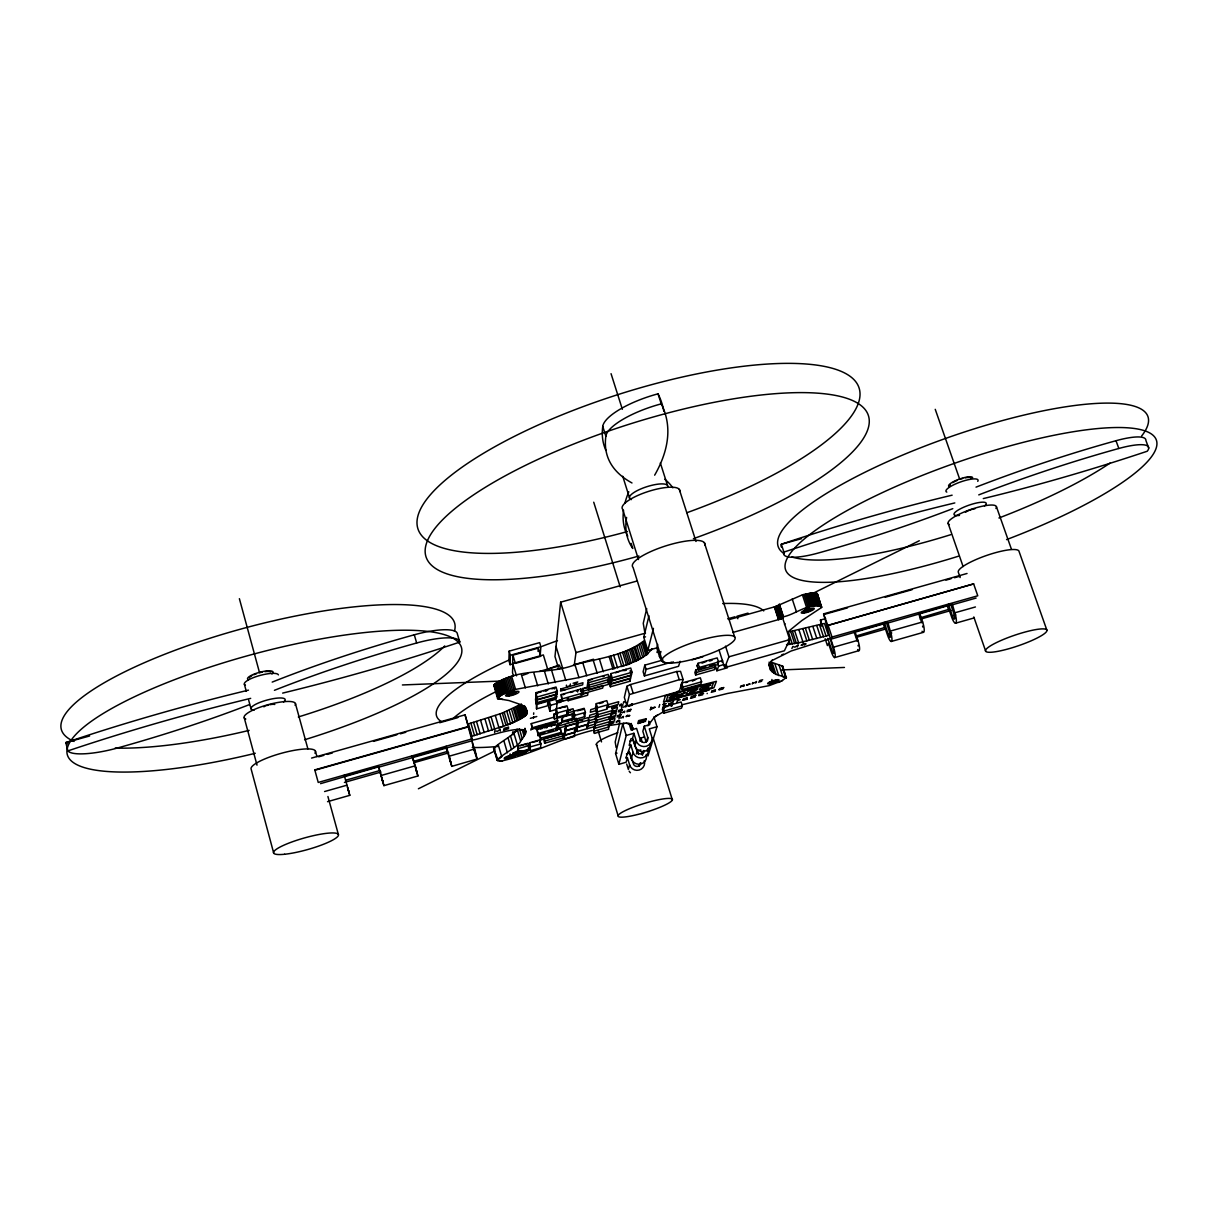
<?xml version="1.0" encoding="UTF-8"?>
<svg xmlns="http://www.w3.org/2000/svg" width="1218" height="1218" viewBox="0 0 1218 1218"><rect width="100%" height="100%" fill="white"/><g stroke="black" fill="none" stroke-linecap="round" stroke-linejoin="round"><path stroke-width="1.5" d="M729.171 619.597L775.424 606.594L802.418 594.841L811.919 592.953L817.126 593.501L821.587 607.493L801.946 620.48L788.868 631.031M494.675 732.642L494.675 730.8L497.462 731.333L500.263 729.217L500.233 731.074M817.506 594.095L821.587 607.493L817.126 593.501M540.244 654.705L540.883 646.728L539.65 642.632L509.17 651.128L508.896 660.643L510.098 664.693L513.631 663.703M510.098 664.693L510.388 655.238L509.17 651.128M512.915 655.162L515.366 663.384L540.762 656.274L538.295 648.083L512.915 655.162L512.626 663.368L516.539 675.853M512.565 734.515L512.656 732.277L517.665 730.861M517.711 746.192L518.213 752.45L528.353 749.557L528.642 745.644L527.927 743.284L517.711 746.192L518.213 752.45M529.541 742.828L530.409 750.669L540.548 747.791L540.929 743.863L539.757 739.92L529.541 742.828L530.409 750.669M554.829 716.93L531.276 723.599L532.373 729.08L557.692 721.909L557.052 717.783M530.896 730.145L531.002 728.76M538.051 651.402L538.295 648.083M532.373 729.08L531.276 723.599M533.621 714.327L533.728 712.865M533.514 718.148L533.621 716.702M535.494 698.858L536.057 703.958L555.834 698.386L556.124 695.798M535.966 692.677L537.047 699.574L557.037 693.94L557.342 691.306L556.047 687.028L535.966 692.677L537.047 699.574M536.255 701.401L536.544 708.891L547.461 705.816L547.902 701.248L536.925 704.354L536.544 708.891M536.803 702.634L535.722 695.783L536.803 702.634L556.687 697.016L556.124 691.58M537.138 729.399L538.143 735.702L556.824 730.404L557.113 728.105L555.895 724.086L537.138 729.399L538.143 735.702M378.524 766.853L383.914 785.64L417.911 775.988L412.369 755.982M538.478 727.968L538.615 726.491M539.513 742.569L539.757 739.92M558.864 729.323L556.184 729.491L560.31 728.318L561.27 734.104L540.716 739.935L540.092 735.489M544.172 738.687L544.659 743.239L562.929 738.047L563.218 735.824L562.518 733.48L544.172 738.687L544.659 743.239M549.288 701.096L548.663 707.14L549.912 711.282L556.398 709.455L557.098 703.441L555.834 699.239L549.288 701.096L550.551 705.283L549.912 711.282M637.136 581.001L560.63 602.179L554.982 656.563L558.225 667.297M548.633 723.934L545.375 726.004M550.932 722.518L550.658 725.106L535.89 729.293M557.418 713.169L553.946 714.144L554.418 719.001L573.434 713.611L573.8 711.19M554.418 719.001L553.946 714.144M556.261 708.815L555.758 713.215L556.991 717.311L567.603 714.311L568.212 709.911L566.964 705.801L556.261 708.815L557.509 712.941L556.991 717.311M554.723 725.212L553.505 725.212M630.467 723.675L632.462 730.161C633.984 725.06 627.894 722.228 623.631 723.279M681.76 704.841L727.329 693.514L769.228 685.627L781.591 680.969L786.402 677.512L775.957 674.391L770.552 670.037L769.411 663.597L772.273 660.095M559.321 700.441L556.931 701.918M769.167 665.607L769.411 663.597M574.652 718.772L557.646 723.599L558.072 728.318L576.723 723.02L576.358 718.285L575.992 720.63M561.239 694.564L562.183 701.34L581.808 695.798L582.219 693.209L580.94 689.007L561.224 694.564L562.183 701.34M632.462 730.161L631.183 723.964M558.072 728.318L557.646 723.599M558.91 724.421L561.498 722.959M560.31 728.318L561.27 734.104M566.416 685.14C565.228 687.972 571.151 686.145 570.405 684.014M562.198 721.315L562.762 717.037L573.313 714.053L572.673 718.346L562.198 721.315L561.468 718.894M565.517 707.095L563.995 706.958M562.518 733.48L562.929 738.047M580.91 694.671L588.035 692.661L587.609 695.234L568.106 700.746L568.456 698.188M564.908 728.516L565.061 734.941L575.246 732.048L575.886 727.968L565.624 730.891L565.061 734.941M565.335 725.365L565.624 730.891M574.196 665.637L575.992 652.574L560.63 602.179M564.467 739.296L564.299 732.962L564.467 739.296L574.561 736.418L574.531 729.689M573.434 712.743L574.226 719.655L584.686 716.702L585.416 712.393L584.183 708.328L566.842 713.154M577.636 691.991L577.88 690.362L576.525 691.108M574.226 719.655L574.881 715.377L573.054 708.739L567.847 710.216M580.529 691.611L580.94 689.007M577.028 725.075L577.088 731.516L594.567 726.613M577.728 720.523L577.789 727.055L588.035 724.147L588.781 719.99L588.05 717.6L577.728 720.523L577.088 731.516M588.096 686.998L582.737 688.505L583.102 693.621L602.666 688.094L603.169 685.475L583.513 691.032L583.102 693.621M493.777 685.612C515.275 667.236 549.562 675.076 575.003 664.724C598.19 658.314 624.24 655.954 643.941 640.835L647.961 653.716L640.866 658.573L628.107 664.48L578.931 677.589L515.564 689.388L501.846 694.747L497.614 698.614L509.002 700.548L519.279 704.095L526.572 710.459L527.287 712.378L526.283 715.027L519.69 719.473L507.86 724.725L472.036 736.251L468.428 723.903L502.349 713.078L520.482 704.446L524.166 716.854L527.257 712.728L525.658 707.384M588.264 679.994L588.599 685.201L608.391 679.614L608.939 676.934L608.147 674.391L588.248 679.994L588.599 685.201M583.513 709.394L577.256 710.81M588.583 689.997L589.025 687.363L587.731 683.131L587.289 685.78L588.583 689.997L608.284 684.44L607.949 678.974M502.897 699.391L497.614 698.614L498.71 696.879L494.873 683.861M596.287 703.623L595.465 708.008L596.698 712.043L607.173 709.074L608.071 704.704L606.823 700.639L596.287 703.623L597.52 707.688L596.318 713.215L597.536 717.219L612.182 713.063L612.761 710.429L611.451 706.805M594.414 733.388L593.699 727.024L594.414 733.388L608.635 729.338L608.376 724.268M595.435 728.105L594.719 721.665L595.435 728.105L609.792 724.025L610.34 721.498L609.137 717.569M596.47 722.716L596.972 720.158L595.754 716.184L595.267 718.757L596.47 722.716L610.979 718.59L610.736 713.367M597.536 717.219L598.038 714.601L596.82 710.596M610.355 676.31L611.649 680.542L631.411 674.97L632.051 672.275L630.741 668.027L610.888 673.615L609.716 679.461L611.01 683.679L630.665 678.121L631.305 675.457L611.558 681.029L611.01 683.679M610.37 686.769L610.903 684.151L609.609 679.948L609.076 682.582L610.37 686.769L629.919 681.258L630.543 678.609L610.903 684.151M611.649 680.542L612.197 677.863L610.888 673.615M621.317 705.45L621.667 703.943L619.703 704.902M618.896 719.062L619.231 717.63L621.119 718.057L623.479 716.412L623.129 717.859M620.129 713.809L620.464 712.332L622.368 712.774L624.758 711.114L624.408 712.591M621.424 708.237L621.774 706.745L623.692 707.201L626.098 705.511L625.747 707.019M626.92 686.313L624.332 697.412L626.813 705.496L629.934 705.329L675.96 692.266L679.507 690.545L683.115 679.553L680.527 671.346L676.675 671.499L630.482 684.546L626.92 686.313L629.462 694.549L626.813 705.496M619.033 721.695L619.262 720.751M623.357 703.288L623.723 701.766L625.626 702.238M619.795 722.518L615.197 741.975L616.11 747.563M646.712 608.619L643.256 623.296L644.961 633.451M618.866 764.325L626.204 735.474L633.908 733.282L632.553 738.336L630.909 738.808L629.173 745.401L630.787 744.929L625.808 758.083L627.392 757.642L626.159 762.24L618.866 764.325L615.577 753.561L622.718 724.116L624.255 723.675M657.705 644.413L656.776 647.9L647.839 650.412L643.759 637.334L648.981 615.76M628.869 716.23L629.112 715.27M647.839 650.412L653.442 628.366M662.973 660.019L644.809 665.135L643.119 671.757L644.413 675.929L678.563 666.292L680.131 661.298M644.413 675.929L646.119 669.367L644.809 665.135M656.989 652.467L657.339 651.188M638.323 721.711L638.613 720.614L646.332 718.727L645.388 719.701M449.914 758.357L449.29 756.165L474.716 748.948L477.182 758.981L451.787 766.366L449.686 758.144M627.392 757.642L629.615 764.889L628.366 769.426L626.707 764.036M646.21 754.444A7.795 7.628 17.5 0 1 641.033 763.914A7.795 7.628 17.5 0 1 631.32 758.707L633.071 752.359L630.787 744.929M650.473 743.513A7.993 7.81 17.3 0 1 634.867 745.858L636.253 740.864L633.908 733.282M673.402 661.907A9.363 9.059 16.3 0 1 659.501 656.624L660.932 651.478M636.42 753.972L637.303 750.867L640.805 749.862M640.029 741.26L640.942 738.001L644.535 736.966M644.292 726.202L642.845 731.318L646.24 742.341L647.732 737.316L644.292 726.202L649.788 724.634L648.737 721.208M650.336 709.774L651.128 707.019M639.222 766.061L640.12 763.016M643.835 750.471L642.419 755.267L641.307 751.673M658.923 707.338L659.471 705.496M659.669 704.826L659.745 704.567M647.184 751.247L648.143 748.05A7.887 7.719 17.4 0 1 642.906 757.642A7.887 7.719 17.4 0 1 633.071 752.359M647.991 755.982L656.989 726.704L653.975 716.991M663.11 707.079L662.394 709.394L663.597 713.261L681.547 708.145L682.339 705.831L681.121 701.964L663.11 707.079L664.312 710.962L663.597 713.261M664.297 703.273L663.566 705.648L665.713 705.405M671.651 706.41L672.123 704.948L670.189 705.877M676.218 699.406L676.553 698.371L670.509 700.457L676.416 698.782M681.684 683.085L680.862 685.597L682.11 689.586L700.7 684.318L701.598 681.806L700.335 677.802L681.684 683.085L682.933 687.104L682.11 689.586M676.98 702.192L677.604 700.35M706.09 667.053L695.752 669.976L694.854 672.58L695.63 675.016L714.494 669.672L715.484 667.053L714.707 664.617L709.531 666.079M697.122 665.972L698.036 663.308L717.204 657.903L718.513 662.013L717.509 664.678L698.416 670.067L697.122 665.972L698.036 663.323L699.345 667.434L698.416 670.067M686.906 699.376L687.043 697.777L683.42 698.812M695.63 675.016L696.529 672.412L695.752 669.976M689.708 693.057L693.59 691.017L689.89 692.54M691.428 691.398L694.488 689.692L691.611 690.88M693.803 688.307L694.169 687.241L688.048 689.373L694.016 687.668M647.854 725.776L654.431 717.113L663.414 711.738M706.592 690.773L706.988 689.723L700.929 691.824L706.836 690.149M707.14 693.636L707.232 693.362M726.461 665.119L727.329 667.814L716.869 670.783L718.65 666.063L717.783 663.353M711.312 688.505L713.52 682.704L667.86 695.661L666.292 700.731L711.556 687.881M732.81 632.462L782.778 618.409L789.721 639.633L784.407 650.777L724.68 667.677L728.927 656.806L725.517 646.149M740.361 687.378L741.016 685.871L744.457 685.14L740.666 686.663M752.222 683.998L752.907 682.491M774.298 606.945L778.454 619.627L782.215 618.135L783.524 616.765L779.353 604.052M755.784 682.994L756.469 681.471M784.514 624.484L784.925 623.57M791.867 648.539L792.888 646.438L794.867 647.184L798.323 644.901L797.272 647.017M804.626 644.931L805.342 643.515M825.606 618.622L820.43 620.084L821.587 626.189M967.046 573.48L823.596 613.872L833.234 649.331A4.263 0.853 74 0 1 833.66 653.274A4.263 0.853 74 0 1 832.122 651.341L827.798 638.384L826.992 639.907M823.596 613.872L827.798 625.443L973.639 583.894L977.765 595.785L832.016 637.044L830.859 639.191L833.508 647.2A8.587 1.736 74 0 1 835 657.309A8.587 1.736 74 0 1 831.178 651.402L828.545 643.439L827.403 645.54L825.165 638.734M830.859 639.191L887.907 622.642L890.312 631.091A8.556 1.934 74 0 1 891.652 641.201A8.556 1.934 74 0 1 887.617 635.385L884.938 627.453L856.071 636.024M592.298 730.435C561.589 738.001 533.271 753.653 502.608 760.763C484.657 763.336 520.497 746.497 520.634 740.97C542.101 715.286 478.248 740.696 472.173 739.95M648.707 723.751L649.757 722.137M782.139 666.87L782.717 666.124L770.598 661.968L774.359 673.524L770.552 670.037L768.939 665.043M782.717 666.124L786.189 677.863L782.489 666.474M887.617 623.114L952.4 604.387L954.805 612.806A8.526 2.162 73.9 0 1 955.978 622.931A8.526 2.162 73.9 0 1 951.684 617.206L948.959 609.32L920.245 617.831M973.639 583.894L827.798 625.443M778.698 605.011L782.656 617.861L783.235 617.343M651.493 649.894L652.346 648.783L645.997 655.33L641.993 642.465M671.727 698.188C690.393 687.18 657.796 701.644 673.402 697.275A6.516 1.279 -17.4 0 0 674.056 696.863L675.746 695.204L672.031 697.183A20.889 4.111 -17.3 0 1 671.407 697.518L671.986 697.853M688.52 691.063L697.67 688.474A4.324 0.853 -17.5 0 1 697.747 688.718C698.965 689.814 679.309 698.812 688.749 690.804M710.566 685.125C705.664 683.237 689.495 694.427 708.648 687.241A9.942 1.934 -17.5 0 0 708.937 686.937L706.273 687.881A4.644 0.898 -17.5 0 1 704.75 688.337L702.421 688.231A6.547 1.279 -17.6 0 1 702.786 687.85L710.718 684.958M495.026 749.207C490.489 746.893 515.808 734.956 517.102 729.08L520.634 740.97M701.994 663.155L706.349 661.42M778.865 604.874L783.022 617.587M568.578 721.558L566.172 721.635M517.254 754.536L513.402 755.632L517.041 754.368M771.359 660.872L791.045 651.036L830.25 638.567M617.891 720.63L616.125 722.076L620.053 720.965M627.742 715.149L625.976 716.61L629.904 715.499M654.431 717.113L657.598 714.875M574.515 684.47L577.743 681.943L573.084 683.252M803.804 643.256L801.109 645.327L806.133 643.896M677.421 700.868L680.314 699.574M615.577 672.808L619.581 671.438M602.849 676.69L604.25 676.005M571.425 720.401L572.704 719.777M548.602 724.284L547.308 724.923M664.556 707.293L663.977 708.282M606.869 705.755L607.523 705.359L607.219 706.882L609.091 706.349M709.135 660.841L712.134 659.638M500.187 680.558L504.054 693.605L500.887 695.311L497.02 682.263M777.51 605.727L782.215 618.135M623.783 670.722L626.235 669.413L621.941 670.631M671.209 697.32C677.969 694.656 673.721 693.788 671.088 697.686M781.591 680.969L782.535 680.466M563.081 694.762L564.756 694.062M503.887 728.379L508.682 727.192L503.445 730.161L508.637 728.699M545.207 724.771L547.4 724.01M568.684 710.596L570.907 709.896M418.383 788.777L494.904 750.927M812.269 593.684L919.285 540.746M551.252 726.598L552.256 725.578M630.924 648.768L634.898 661.587L637.958 660.11L633.969 647.291M525.978 744.837L526.648 743.939L520.208 745.766M629.462 694.549L679.248 679.705L683.115 679.553M519.02 750.227L512.732 753.318L516.295 753.851M512.961 754.094L519.249 751.004L529.236 750.273L528.399 749.786M521.167 751.232L516.615 753.47L517.071 755.023L521.517 754.688L526.069 752.465L525.613 750.897L521.167 751.232L521.624 752.785L526.069 752.465M517.071 755.023L521.624 752.785M522.568 752.389L525.613 750.897M522.964 753.348L529.236 750.273M513.311 753.029L516.067 753.059M692.326 681.151L695.661 679.598M618.835 710.322L622.489 709.424L618.226 711.754L622.2 710.627M514.514 694.016C523.527 687.454 495.467 698.934 514.514 694.016L513.554 690.773M781.606 654.979L783.479 654.127M780.586 681.456L778.317 682.461M809.422 611.086C820.551 604.098 790.649 615.866 809.422 611.086L808.371 607.919M687.317 698.188L682.537 700.259L686.952 699.254M650.823 708.069L655.254 707.171L650.366 709.637M672.975 703.228L668.591 704.111L673.493 701.629M702.679 694.778L698.751 695.661L699.665 694.199L703.639 693.301L698.934 695.128M722.898 689.038L718.985 689.906L719.96 688.429L723.918 687.546L719.199 689.373M783.524 616.765C795.263 614.466 809.27 602.225 821.708 606.762M551.815 688.809L554.464 688.307A6.334 1.34 -16.8 0 1 554.723 688.931M559.808 708.221L560.447 707.962A4.826 0.99 -16.9 0 1 562.716 707.247M541.051 726.552L542.36 725.715L541.127 725.791M532.144 742.447L537.336 741.092M511.042 757.215C522.887 751.11 494.691 760.656 511.042 757.215L510.068 753.896M538.447 692.585L541.447 691.809M522.811 675.274L527.82 673.478M517.071 753.744L516.204 754.444M665.195 706.973L667.875 706.273M687.896 681.791L686.267 682.461A4.659 0.929 -17.5 0 0 685.901 682.704M599.454 703.562L602.925 702.573M772.928 682.719C788.016 676.432 759.682 684.47 772.928 682.719L771.877 679.477M681.045 694.336L685.369 692.372L681.745 694.382L682.917 694.96L676.477 696.803L679.964 694.823L679.279 694.473A6.136 1.203 -17.4 0 1 679.035 694.351L681.09 694.367M656.989 726.704L649.301 728.897L651.66 736.464A8.069 7.887 17.2 0 1 646.301 746.253A8.069 7.887 17.2 0 1 636.253 740.864M629.828 741.168L633.421 740.148L637.303 752.191A3.913 3.821 17.4 0 0 644.413 751.11M615.577 753.561L617.039 753.135M626.448 753.972L629.95 752.968L633.741 764.721A3.821 3.745 17.7 0 0 640.775 762.696M574.881 715.377L585.416 712.393M413.526 761.402L447.219 751.46M532.479 727.679L557.874 720.493M597.262 710.292L590.304 712.271L590.776 709.622L596.013 708.13M606.625 707.81L618.12 704.385L618.729 701.705L597.52 707.688M344.435 782.413L381.021 772.029M413.953 762.696L448.726 752.846M856.543 637.273L885.669 629.021M920.26 619.216L951.212 610.446M682.933 687.104L701.598 681.806M619.46 705.983L623.174 704.933M540.396 728.943L542.254 728.547M544.446 727.785L547.156 727.024M596.683 713.291L589.771 715.24L589.299 717.844L597.916 715.408M612.243 708.876L617.435 707.399L616.841 710.033L611.68 711.495M546.273 727.816L547.202 727.542M324.582 791.533L346.917 785.199M833.508 647.2L857.898 640.287L855.219 632.279M890.312 631.091L922.62 621.941L919.894 613.979M954.805 612.806L975.435 606.96M558.362 726.004L577.088 720.691M598.038 714.601L612.761 710.429M632.218 705.176L628.199 706.318L632.523 703.958L631.35 704.019M579.372 720.538L582.676 720.264M884.649 627.925L883.324 623.966L884.268 622.413L888.196 634.06L891.774 633.04M948.38 604.265L952.369 615.851L955.795 614.877M538.341 733.419L557.113 728.105M578.459 722.913L588.781 719.99M544.857 732.703L539.696 734.165L540.716 739.935M548.283 731.729L553.444 730.267M596.089 718.696L588.781 720.767L588.324 723.309L595.602 721.239M610.705 714.54L616.171 712.987L615.592 715.56L610.142 717.113M627.209 710.429L631.183 709.287L628.899 710.459L630.543 710.718L626.874 711.754M596.972 720.158L611.543 716.017M617.313 715.697L621.271 714.585L619.018 715.742L620.662 715.986L617.024 717.021M540.883 738.138L561.498 732.292M577.743 727.451L587.99 724.527L587.259 728.623L586.543 726.278M662.653 704.583L666.276 703.562M691.139 696.498L696.117 695.082L690.484 698.356L695.448 696.955M587.822 726.172L595.054 724.116M609.518 720.005L614.938 718.468L614.374 720.995L608.97 722.533M327.535 801.672L349.779 795.339L344.207 775.257L344.572 776.475M834.604 657.583L858.903 650.671M891.211 641.49L923.396 632.34M955.46 623.235L974.309 617.876M595.922 725.593L610.34 721.498M518.411 748.552L528.642 745.644M544.888 741.046L563.218 735.824M565.015 735.307L575.185 732.414M752.587 683.207L756.15 682.202M530.713 746.771L540.929 743.863M664.312 710.962L682.339 705.831M594.886 730.937L609.167 726.872M645.936 720.158L638.141 722.365L643.561 721.376L637.836 723.538L645.601 721.33M543.791 691.002L548.161 689.769M545.755 691.063L546.745 690.789M311.58 758.068L465.048 714.844L468.641 726.826L314.899 770.233M589.664 680.101L592.313 679.355M318.69 756.82L323.821 755.358M327.261 754.399L332.392 752.952M373.515 741.366L396.809 734.804M400.402 733.799L405.777 732.277M439.713 722.731L457.831 717.615M824.89 614.237L847.5 607.873M885.227 597.246L912.084 589.679M945.929 580.149L951.075 578.702M954.516 577.728L959.662 576.281M537.26 696.97L557.342 691.306M589.04 682.537L608.939 676.934M612.197 677.863L632.051 672.275M537.001 700.045L556.991 694.412M646.119 669.367L671.56 662.196M570.45 692.448L573.282 691.657M584.229 688.566L586.848 687.835M589.025 687.363L608.817 681.791M692.037 659.851L702.877 656.791M562.503 698.782L582.219 693.209M468.625 726.446L314.777 769.883L318.233 782.443L472.234 738.854L468.641 726.826M550.551 705.283L557.098 703.441M710.003 660.811L711.875 660.354M728.927 656.806L789.721 639.633M717.341 661.998L722.624 660.506M699.345 667.434L718.513 662.013M721.558 661.77L722.502 661.496M530.363 718.331L536.773 716.519M718.65 666.063L723.918 664.571M696.529 672.412L715.484 667.053M557.509 712.941L568.212 709.911M344.527 776.049L377.169 766.807M411.654 757.063L446.123 747.304M853.985 631.853L883.202 623.586M919.712 613.248L948.929 604.981M320.562 783.646L378.737 766.777L381.28 776.064M378.813 767.157L472.31 740.696L472.234 738.854M952.065 604.874L976.12 598.053M575.992 652.574L645.51 633.101M643.759 637.334L645.54 636.831M539.544 671.392L559.717 665.744L560.493 668.317L557.128 669.261M727.709 618.82L735.048 616.765M748.004 613.126L737.027 616.217L737.849 618.744M573.602 664.815L593.531 659.227M510.388 655.238L540.883 646.728M89.614 735.992L65.802 742.584L67.888 750.897A45.127 10.612 -14.3 0 0 117.826 747.898A444.266 120.795 -13.4 0 0 249.446 704.598M801.505 538.676L781.332 544.263A42.539 10.155 -18.5 0 0 781.438 547.019M792.294 644.002L788.335 631.929L824.479 623.449L828.453 635.446L798.627 642.845L786.524 644.626M608.97 725.624L623.631 723.279M562.716 700.868C549.607 704.111 565.274 702.086 560.447 701.446M762.681 679.766C753.622 681.882 767.538 680.055 758.494 682.156M546.075 725.273L544.842 725.349M624.773 670.448L626.022 670.402M711.236 692.342L714.844 691.322L715.438 690.789L711.708 691.124L715.468 689.708M788.076 644.505L790.162 644.292L788.472 639.115M502.608 760.763L499.822 760.93M560.706 690.012L565 689.83M402.397 684.958L501.359 681.045M781.926 669.915L844.439 667.449M815.588 592.953L819.79 605.666L817.202 605.59L812.985 592.877M520.223 729.841L521.274 729.841M742.158 686.236L743.924 686.358M626.387 723.309L629.965 724.086M523.39 729.963C526.952 730.663 526.115 734.18 524.943 728.242M786.417 677.512L782.839 676.736L779.124 665.317M498.314 744.99L501.755 756.683C494.95 761.783 498.512 761.722 495.97 754.064M631.442 725.349L632.112 726.324M477.106 759.164L475.446 754.581M451.787 766.366L445.955 746.451M417.911 775.988L412.156 756.028M475.644 754.246L465.048 714.844M952.369 615.851L952.841 617.084A4.233 1.066 73.9 0 0 954.592 618.942A4.233 1.066 73.9 0 0 954.333 614.983L950.497 603.686M888.196 634.06L888.653 635.294A4.248 0.959 74 0 0 890.297 637.197A4.248 0.959 74 0 0 889.947 633.238L886.171 621.896M1148.711 448.102L1145.894 440.474A42.615 9.668 -20.1 0 0 1115.993 440.718A319.542 65.985 -19.4 0 0 976.029 487.139M1115.993 440.718L1118.84 448.468A42.645 9.546 -20 0 1 1147.219 451.239A659.775 184.39 -21.8 0 1 983.291 498.588M526.572 710.459L527.272 712.378L526.222 708.815M1046.932 630.315A32.368 5.572 -18.8 0 0 1000.115 640.881A32.368 5.572 -18.8 0 0 1001.698 650.549A32.368 5.572 -18.8 0 0 1046.932 630.315L1019.04 551.404A32.11 6.592 -19.1 0 0 986.991 555.317A32.11 6.592 -19.1 0 0 958.292 572.171L960.149 577.545M996.446 506.749L1011.442 549.242M349.779 795.339L347.48 787.132M935.241 409.324L959.495 478.628M948.137 523.405L963.103 566.553M973.806 616.947L985.606 650.991M947.269 605.864L948.624 609.792M918.951 614.435L921.798 622.763M854.397 632.721L857.183 641.094M828.027 625.001L832.016 637.044M816.745 593.273L820.947 605.955M816.227 593.09L820.43 605.788M814.827 592.877L819.044 605.59M813.974 592.846L818.176 605.559M811.919 592.953L816.136 605.681M822.12 624.088L826.078 636.085M820.43 620.084L822.211 625.489M810.746 593.09L814.964 605.818M809.513 593.257L813.731 606.001L812.421 606.229L808.204 593.486M819.531 624.788L823.505 636.786M806.803 593.76L811.021 606.503M816.73 625.519L820.704 637.532M805.387 594.079L809.589 606.823M803.91 594.445L808.113 607.203M807.29 608.33L808.326 611.497M802.418 594.841L806.62 607.599M812.878 626.509L816.852 638.521M805.052 608.954L806.103 612.121M952.796 508.652A416.145 112.68 -19.2 0 1 818.603 552.926A42.584 10.018 -18.5 0 1 783.92 552.104L781.332 544.263A427.472 86.524 -18.2 0 1 952.126 495.178M808.722 627.559L812.68 639.572M805.463 628.351L809.422 640.364M802.921 628.945L806.879 640.972M792.218 598.967L796.405 611.71M798.962 629.858L802.906 641.901M794.684 630.802L798.627 642.845L796.374 643.302L792.416 631.259M790.71 631.563L794.654 643.622M783.311 617.237L779.139 604.539L783.144 617.465M778.058 605.437L782.443 617.998M777.784 605.59L781.941 618.287M777.191 605.879L781.347 618.577M776.856 606.031L780.677 618.866L776.536 606.168M776.17 606.32L780.327 619.003M775.82 606.457L779.962 619.14M775.424 606.594L779.566 619.277M775.059 606.716L779.216 619.399M774.678 606.823L778.82 619.52M782.672 668.499L785.838 678.243M774.998 664.13L778.728 675.609M772.212 662.881L775.957 674.391M769.091 662.135L772.319 672.077M605.879 450.371A461.485 135.35 -20.8 0 1 602.758 426.376A54.064 16.55 -18 0 1 658.024 393.825L661.252 403.858A682.887 201.868 -13.1 0 1 654.66 475.172M704.339 542.649L734.667 636.984M679.324 489.408L696.011 541.462M660.339 462.947L667.494 485.358M719.092 650.199L724.68 667.677M715.575 666.733L716.869 670.783M611.055 373.682L622.352 409.278M475.401 753.546L472.219 742.752M622.733 476.253L629.782 498.649M602.758 426.376L605.864 436.257A461.957 133.66 -20.8 0 0 631.99 482.967M676.675 671.499L679.248 679.705M638.476 559.534L622.702 509.337A30.176 8.252 -17.7 0 1 649.072 491.219A30.176 8.252 -17.7 0 1 679.72 491.539M631.168 543.395L632.766 548.481A588.979 149.327 -21 0 1 626.6 517.391M662.607 661.663L633.086 567.466A37.941 9.485 -17.6 0 1 666.535 545.649A37.941 9.485 -17.6 0 1 704.75 545.116M656.776 647.9L659.501 656.624M642.921 641.734L646.941 654.614M640.409 643.561L644.429 656.411M638.78 644.611L642.784 657.461M593.729 502.212L620.221 586.939M636.862 645.738L640.866 658.573M635.202 646.651L639.191 659.471M632.325 648.113L636.314 660.917M629.401 649.468L633.375 662.272M627.377 650.351L631.35 663.155M653.092 737.743L672.382 799.967A28.44 4.446 -17.1 0 1 629.919 816.212A28.44 4.446 -17.1 0 1 633.451 807.123A28.44 4.446 -17.1 0 1 672.382 799.967M625.763 651.036L629.736 663.84M624.149 651.676L628.107 664.48M630.102 670.753L631.411 674.97M622.535 652.285L626.494 665.074M629.067 678.472L629.919 681.258M630.482 684.546L633.04 692.783M619.962 653.168L623.92 665.957M617.846 653.838L621.804 666.642M640.942 738.001L642.069 741.625M613.644 655.132L617.587 667.921M610.66 655.984L614.603 668.789M631.183 723.446L632.69 728.318L632.431 727.07M631.122 724.451L632.629 729.308M609.076 656.426L613.035 669.23M628.96 723.096L631.076 729.963L636.588 728.394L640.561 740.696A4.004 3.913 17.2 0 0 647.946 738.58L647.732 737.316M637.303 750.867L638.399 754.399M632.553 738.336L634.867 745.858M610.248 676.797L611.558 681.029M622.718 724.116L626.204 735.474M629.067 751.369L631.32 758.707M599.393 658.938L603.336 671.742M593.288 660.445L597.216 673.265M582.843 662.957L586.756 675.792M598.221 731.059L601.525 741.899M582.737 688.505L583.513 691.032M575.003 664.724L578.931 677.589M596.363 744.244L618.089 815.679M583.864 714.007L584.686 716.702M556.032 646.423L562.64 668.21M561.894 667.571L565.807 680.466M567.344 698.234L568.106 700.746M571.942 715.925L572.673 718.346M566.781 711.586L567.603 714.311M551.404 669.656L555.301 682.582M556.184 691.108L557.037 693.94M555.834 694.199L556.687 697.016M547.613 669.063L543.35 654.934L512.839 663.46L512.519 672.793L513.554 676.279M555.058 695.859L555.834 698.386M544.385 670.996L548.283 683.937M556.032 727.74L556.824 730.404M345.623 780.251L379.605 770.613M533.819 672.899L537.717 685.871M536.164 701.827L536.925 704.354M521.441 674.879L525.339 687.896M525.019 706.303L527.15 713.413M523.999 705.587L526.648 714.464M523.633 706.151L526.283 715.027M522.4 705.131L525.582 715.773M521.258 703.882L524.958 716.291M511.667 676.325L515.564 689.388M519.507 705.07L523.207 717.463M510.159 676.766L514.042 689.83M518.229 705.861L521.913 718.239M524.958 729.171L525.978 732.612L525.019 734.85L523.481 729.704M508.591 677.254L512.474 690.317M512.474 691.185L513.433 694.427M517.117 706.486L520.802 718.879M507.084 677.756L510.951 690.819M516.021 707.095L519.69 719.473M522.096 729.491L524.121 736.342M510.175 691.839L511.134 695.082M514.559 707.856L518.229 720.219M505.577 678.304L509.444 691.367M509.109 692.037L510.068 695.28M513.372 708.434L517.041 720.812M519.31 728.699L522.355 738.93M504.13 678.852L508.013 691.9M502.745 679.416L506.627 692.463M511.575 709.287L515.244 721.65A41.732 8.633 -16.5 0 1 507.86 724.725L504.206 712.378M501.42 679.979L505.303 693.042M509.2 710.338L512.869 722.7M521.06 753.135L521.517 754.688M499.03 681.136L502.897 694.184M513.752 732.673L517.269 744.518M497.979 681.699L501.846 694.747M506.825 711.327L510.494 723.69M512.656 732.277L513.357 734.637M496.183 682.811L500.05 695.843M495.452 683.359L499.319 696.376M510.449 735.702L513.935 747.502M494.386 684.349L498.238 697.366M494.051 684.805L497.903 697.807M502.349 713.078L506.003 725.426M493.838 685.232L497.614 698.614M507.997 737.788L511.469 749.557M499.898 713.961L503.552 726.309L498.969 727.862L495.33 715.514M503.932 741.001L507.388 752.739M491.113 716.915L494.752 729.262M488.418 717.783L492.042 730.13M494.082 748.918L497.507 760.565M484.962 718.894L488.585 731.242M493.534 748.217L497.218 760.367M282.637 693.103A674.589 209.603 -15.1 0 0 459.765 642.099L457.405 634.045A43.498 10.612 -16 0 0 414.287 634.791A327.292 71.329 -16.1 0 0 272.193 682.095M480.577 720.264L484.201 732.612M449.442 758.54L450.599 762.103L449.975 759.225M476.527 721.498L480.151 733.845M473.589 722.396L477.197 734.743M470.894 723.188L474.502 735.535M473.406 747.593L474.837 752.526M414.287 634.791L416.663 642.997A43.528 10.475 -16.1 0 1 459.765 642.099M446.29 746.39L449.29 756.774M446.062 747.745L447.25 751.841M415.612 768.132L416.723 771.725L416.023 768.847M412.354 757.276L413.146 760.032M381.66 777.769L382.726 781.377L381.965 778.515M415.917 768.01L415.292 765.802L381.158 775.485L381.782 777.693M347.769 788.213L348.592 791.076L347.952 788.731M381.66 777.434L383.914 785.64M315.416 751.171L316.924 756.606M327.916 796.496L338.406 834.574M295.426 703.578L307.895 748.903M239.383 598.677L259.449 672.397M244.392 684.303L246.28 691.322M248.655 700.091L251.03 708.876M244.255 717.828L257.013 765.163M273.7 853.087L251.182 769.243A33.388 7.095 -15.4 0 1 284.738 752.389A33.388 7.095 -15.4 0 1 314.929 753.211M562.29 699.315A7.887 1.629 -16.9 0 0 558.697 700.396L557.646 701.279L558.59 701.309A7.658 1.583 -16.9 0 0 562.153 700.38M537.047 693.59A5.039 1.066 -16.8 0 1 537.762 692.92M67.751 743.985A45.081 10.749 -14.2 0 1 65.802 742.584A447.722 91.106 -15.1 0 1 248.472 690.149M67.888 750.897A448.041 89.919 -15.2 0 1 250.695 698.356M74.115 741.442A203.741 50.151 -15.1 0 1 229.502 632.279A203.741 50.151 -15.1 0 1 454.421 631.168M444.753 645.921A203.741 50.151 -15.1 0 1 298.334 716.96M249.111 730.389A203.741 50.151 -15.1 0 1 115.147 748.096M255.278 753.287A204.259 48.248 -15.2 0 1 90.041 722.228A204.259 48.248 -15.2 0 1 422.616 630.894A204.259 48.248 -15.2 0 1 304.591 739.752M274.431 690.317A327.535 70.4 -16.1 0 1 416.663 642.997M248.305 679.705A13.246 3.273 -15.1 0 1 260.759 672.001A13.246 3.273 -15.1 0 1 271.918 673.996M249.34 677.787A11.48 2.832 -15.1 0 1 251.715 675.792M253.846 674.742A11.48 2.832 -15.1 0 1 256.419 673.737M259.251 672.838A11.48 2.832 -15.1 0 1 262.159 672.138M264.945 671.666A11.48 2.832 -15.1 0 1 270.716 671.864M254.136 710.155A17.707 4.172 -15.2 0 1 255.887 704.187A17.707 4.172 -15.2 0 1 277.856 698.066A17.707 4.172 -15.2 0 1 283.566 701.979M245.412 685.186A17.661 4.339 -15.1 0 1 257.577 676.157A17.661 4.339 -15.1 0 1 278.404 674.879M263.819 706.821A6.638 1.553 -15.2 0 1 265.052 706.212M266.544 705.633A6.638 1.553 -15.2 0 1 268.173 705.131M269.863 704.72A6.638 1.553 -15.2 0 1 274.796 704.491M245.792 719.062A26.568 6.181 -15.2 0 1 267.488 704.857A26.568 6.181 -15.2 0 1 295.091 705.329M658.024 393.825A682.156 204.396 -13 0 1 663.825 411.303M605.864 436.257A54.125 16.352 -17.9 0 1 661.252 403.858M627.437 531.55A231.511 67.005 -17.7 0 1 442.362 482.709A231.511 67.005 -17.7 0 1 814.263 364.806A231.511 67.005 -17.7 0 1 686.967 512.687M638.948 556.002A232.181 64.508 -17.7 0 1 450.218 512.611A232.181 64.508 -17.7 0 1 824.038 393.734A232.181 64.508 -17.7 0 1 693.377 538.691M627.757 536.164A588.431 151.245 -21.1 0 1 623.555 510.266M624.925 503.171A588.431 151.245 -21.1 0 1 628.793 491.813M664.784 479.268A409.644 110.183 -15.1 0 1 672.854 487.839M631.426 499.593A20.097 5.557 -17.7 0 1 644.87 487.367A20.097 5.557 -17.7 0 1 667.784 486.789M978.754 494.889A319.771 65.117 -19.3 0 1 1118.84 448.468M784.164 553.627A195.961 46.528 -19.4 0 1 963.24 432.39A195.961 46.528 -19.4 0 1 1141.586 436.044M1110.04 463.114A195.961 46.528 -19.4 0 1 998.927 517.985M950.725 534.687A195.961 46.528 -19.4 0 1 791.898 556.991M958.231 556.276A196.433 44.746 -19.3 0 1 808.402 535.615A196.433 44.746 -19.3 0 1 1121.595 427.548A196.433 44.746 -19.3 0 1 1006.555 539.604M783.92 552.104A427.777 85.382 -18.2 0 1 954.821 502.927M949.248 486.667A12.743 3.03 -19.4 0 1 958.277 479.496A12.743 3.03 -19.4 0 1 972.68 477.715M950.207 485.495A11.038 2.634 -19.4 0 1 950.375 484.718M952.75 482.648A11.038 2.634 -19.4 0 1 957.257 480.364M959.951 479.329A11.038 2.634 -19.4 0 1 962.677 478.476M965.265 477.852A11.038 2.634 -19.4 0 1 969.345 477.471M970.548 477.73A11.038 2.634 -19.4 0 1 971.066 478.263M959.464 515.442A17.022 3.867 -19.3 0 1 957.12 510.723A17.022 3.867 -19.3 0 1 978.556 502.608A17.022 3.867 -19.3 0 1 984.494 505.972M946.797 492.102A16.991 4.019 -19.4 0 1 960.941 481.81A16.991 4.019 -19.4 0 1 977.75 481.369M965.478 512.321A6.394 1.446 -19.3 0 1 974.918 508.759M949.385 524.547A25.563 5.74 -19.2 0 1 970.807 509.459A25.563 5.74 -19.2 0 1 995.943 508.5M857.898 640.287A8.572 1.812 74 0 1 859.588 648.981A8.572 1.812 74 0 1 857.655 649.544M858.096 645.312A4.248 0.898 74 0 1 858.081 645.966M922.62 621.941A8.541 2.04 73.9 0 1 924.218 630.62A8.541 2.04 73.9 0 1 922.041 631.259M922.62 626.143A4.233 1.005 73.9 0 1 922.681 626.981M498.116 746.421A172.728 35.718 -17.1 0 1 472.234 747.471M454.131 717.554A172.728 35.718 -17.1 0 1 495.878 691.687M549.014 668.712A172.728 35.718 -17.1 0 1 559.123 664.967M441.373 721.589A172.362 37.149 -17.1 0 1 509.885 659.638M542.254 646.271A172.362 37.149 -17.1 0 1 557.463 640.668M722.7 603.549A172.362 37.149 -17.1 0 1 763.716 610.918M644.322 760.671A7.704 7.536 17.7 0 1 639.206 770.035A7.704 7.536 17.7 0 1 629.615 764.889M630.452 772.745A7.628 7.475 17.7 0 1 629.188 771.222M596.972 745.477A28.227 5.253 -17.1 0 1 617.77 732.764M514.544 753.835L508.53 756.089L514.544 753.835M560.843 688.962L560.584 691.063L582.63 684.851L582.965 682.735L560.843 688.962M566.248 726.385L565.685 730.495L575.947 727.588L576.601 723.446L566.248 726.385M613.583 706.227L613.248 707.749L617.176 705.816L613.583 706.227M610.309 722.853L610.005 724.268L613.385 722.99A4.567 0.883 -17.1 0 0 613.552 722.244L610.309 722.853M611.512 717.356L611.192 718.803L615.044 716.93L611.512 717.356M612.7 711.936L612.38 713.413L616.262 711.525L612.7 711.936M665.393 695.783L663.475 702.086L668.012 700.807L667.692 701.827L678.822 698.66L679.172 697.64L709.211 690.027L709.607 688.992L713.931 687.759L716.428 681.319L685.749 689.053L685.384 690.119L665.393 695.783M746.604 684.973L749.877 684.044L746.604 684.973M769.898 683.831A6.105 1.157 -17.8 0 0 779.155 680.131A6.105 1.157 -17.8 0 0 771.101 681.38A6.105 1.157 -17.8 0 0 769.898 683.831M507.023 758.631A6.197 1.188 -16.6 0 0 515.99 755.023A6.197 1.188 -16.6 0 0 507.13 756.469A6.197 1.188 -16.6 0 0 507.023 758.631M508.911 696.041A6.958 1.492 -16.6 0 0 519.005 691.854A6.958 1.492 -16.6 0 0 509.048 693.301A6.958 1.492 -16.6 0 0 508.911 696.041M803.773 613.111A6.851 1.446 -18.2 0 0 814.233 608.848A6.851 1.446 -18.2 0 0 805.296 610.02A6.851 1.446 -18.2 0 0 803.773 613.111M284.586 854.26A33.662 6.014 -15.7 0 0 337.843 836.355A33.662 6.014 -15.7 0 0 295.654 840.648A33.662 6.014 -15.7 0 0 284.586 854.26M677.132 662.531A38.306 8.069 -17.6 0 0 734.956 639.1A38.306 8.069 -17.6 0 0 683.542 646.042A38.306 8.069 -17.6 0 0 677.132 662.531"/></g></svg>
